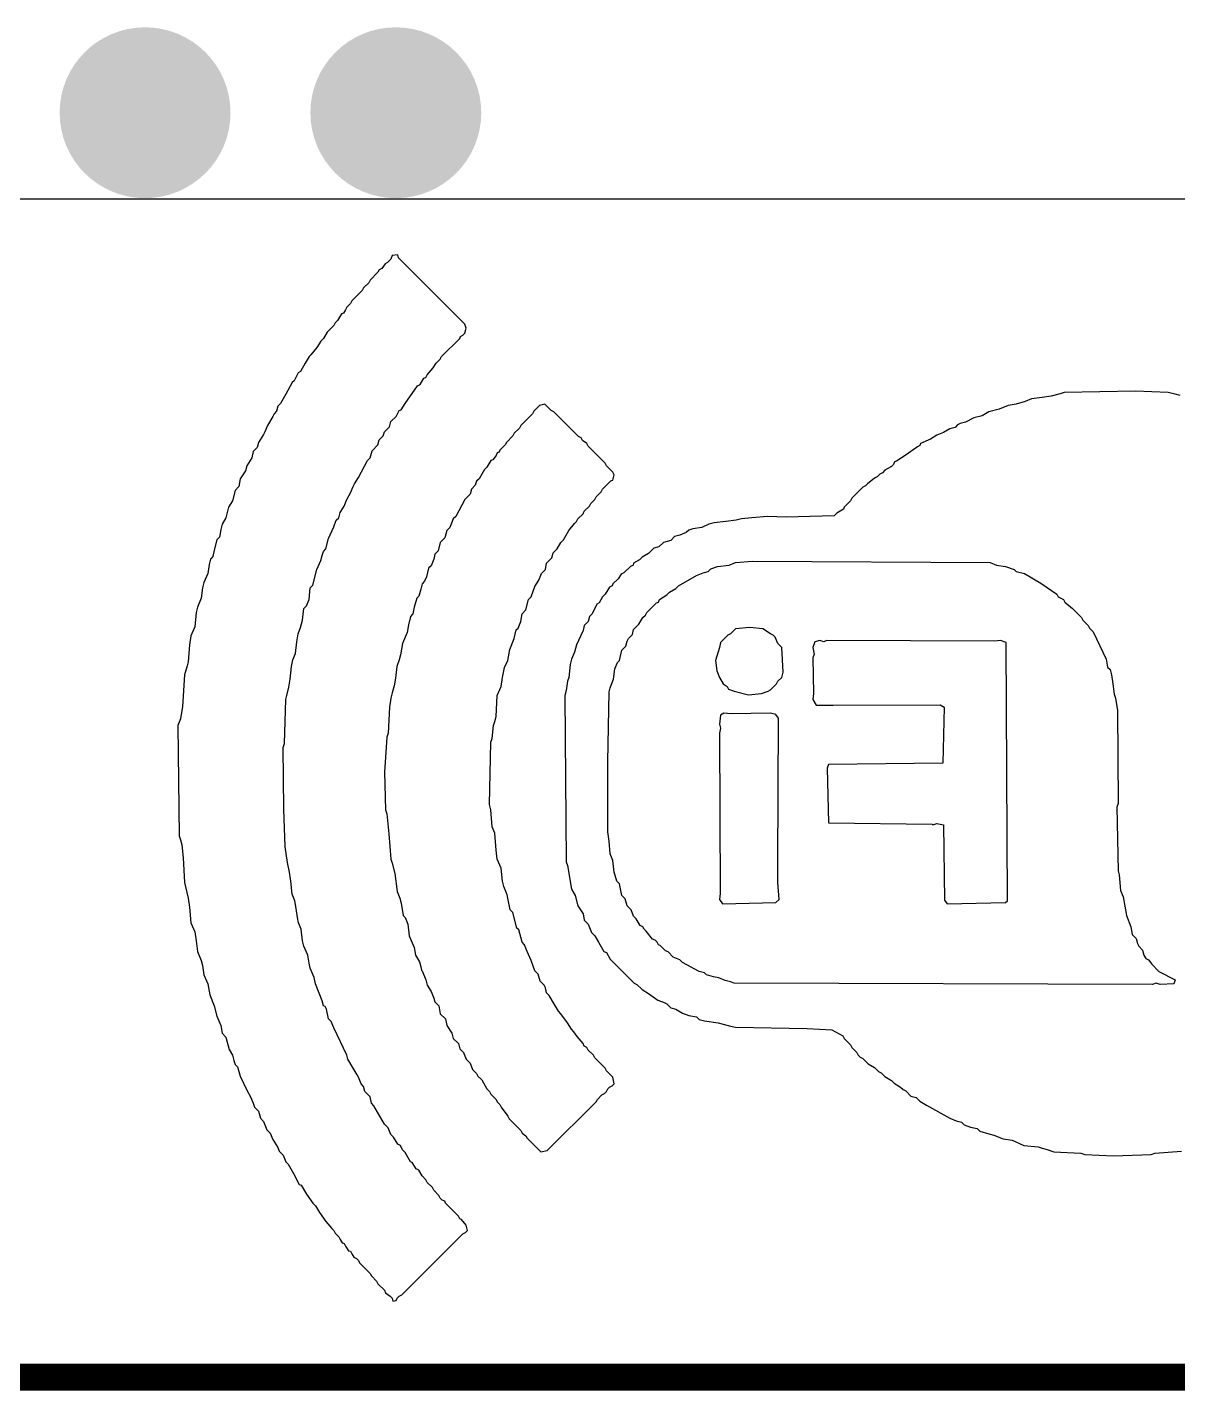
# Model space of a CAD drawing. Header units: millimetres. Extents: x -0.24 to 4.31, y 0 to 2.89.
# Drawn here: x 0.8009 to 1.0138, y -0.0025 to 0.2498 of the extents above; entities that cross this region are included whole.
import ezdxf

# ---------------------------------------------------------------- set-up
doc = ezdxf.new("R2010")
doc.units = ezdxf.units.MM
doc.header["$MEASUREMENT"] = 0
for name, color, linetype in [('BottomLayer', 5, 'Continuous'), ('BottomOverlay', 54, 'Continuous'), ('BottomSolder', 6, 'Continuous'), ('Mechanical2', 216, 'Continuous'), ('TopLayer', 1, 'Continuous'), ('TopSolder', 216, 'Continuous'), ('ViaHoleLayer', 16, 'Continuous')]:
    doc.layers.add(name, color=color, linetype=linetype)

msp = doc.modelspace()

# ---------------------------------------------------------------- hatches: boundary and pattern name
at = {"layer": 'BottomLayer'}
h = msp.add_hatch(color=5, dxfattribs=at)
edge = h.paths.add_edge_path()
edge.add_arc((0.82274, 0.234), 0.01181, 0, 360)
h = msp.add_hatch(color=5, dxfattribs=at)
edge = h.paths.add_edge_path()
edge.add_arc((0.86914, 0.234), 0.01181, 0, 360)
at = {"layer": 'BottomSolder'}
h = msp.add_hatch(color=6, dxfattribs=at)
edge = h.paths.add_edge_path()
edge.add_arc((0.82274, 0.234), 0.01581, 0, 360)
h = msp.add_hatch(color=6, dxfattribs=at)
edge = h.paths.add_edge_path()
edge.add_arc((0.86914, 0.234), 0.01581, 0, 360)
at = {"layer": 'TopLayer'}
h = msp.add_hatch(color=1, dxfattribs=at)
edge = h.paths.add_edge_path()
edge.add_arc((0.82274, 0.234), 0.01181, 0, 360)
h = msp.add_hatch(color=1, dxfattribs=at)
edge = h.paths.add_edge_path()
edge.add_arc((0.86914, 0.234), 0.01181, 0, 360)
at = {"layer": 'TopSolder'}
h = msp.add_hatch(color=216, dxfattribs=at)
edge = h.paths.add_edge_path()
edge.add_arc((0.82274, 0.234), 0.01581, 0, 360)
h = msp.add_hatch(color=216, dxfattribs=at)
edge = h.paths.add_edge_path()
edge.add_arc((0.86914, 0.234), 0.01581, 0, 360)
at = {"layer": 'ViaHoleLayer'}
h = msp.add_hatch(color=16, dxfattribs=at)
edge = h.paths.add_edge_path()
edge.add_arc((0.82274, 0.234), 0.00591, 0, 360)
h = msp.add_hatch(color=16, dxfattribs=at)
edge = h.paths.add_edge_path()
edge.add_arc((0.86914, 0.234), 0.00591, 0, 360)

# ---------------------------------------------------------------- linework, layer by layer
at = {"layer": 'BottomLayer'}
msp.add_line((1.19086, 0.218), (0.32016, 0.218), dxfattribs=at)
at = {"layer": 'BottomOverlay'}
for p, q in [((0.86846, 0.2076), (0.86822, 0.20688)), ((0.86954, 0.20772), (0.86846, 0.2076)), ((0.86966, 0.20712), (0.86954, 0.20772)), ((0.87255, 0.20423), (0.86966, 0.20712)), ((0.86582, 0.20447), (0.86438, 0.20303)), ((0.86606, 0.20495), (0.86582, 0.20447)), ((0.86654, 0.20519), (0.86606, 0.20495)), ((0.86714, 0.20604), (0.86654, 0.20519)), ((0.86762, 0.20628), (0.86714, 0.20604)), ((0.86822, 0.20688), (0.86762, 0.20628)), ((0.86414, 0.20255), (0.86318, 0.20159)), ((0.86438, 0.20303), (0.86414, 0.20255)), ((0.87267, 0.20411), (0.87255, 0.20423)), ((0.88192, 0.19486), (0.87267, 0.20411)), ((0.86294, 0.20111), (0.86101, 0.19919)), ((0.86318, 0.20159), (0.86294, 0.20111)), ((0.85945, 0.1969), (0.85909, 0.19678)), ((0.85981, 0.19751), (0.85945, 0.1969)), ((0.86005, 0.19799), (0.85981, 0.19751)), ((0.86077, 0.19871), (0.86005, 0.19799)), ((0.86101, 0.19919), (0.86077, 0.19871)), ((0.85765, 0.19462), (0.85645, 0.19342)), ((0.85789, 0.1951), (0.85765, 0.19462)), ((0.85837, 0.19558), (0.85789, 0.1951)), ((0.85909, 0.19678), (0.85837, 0.19558)), ((0.88216, 0.19414), (0.88192, 0.19486)), ((0.85573, 0.19222), (0.85525, 0.19174)), ((0.85645, 0.19342), (0.85573, 0.19222)), ((0.87759, 0.18886), (0.88096, 0.19222)), ((0.88096, 0.19222), (0.88108, 0.19258)), ((0.88108, 0.19258), (0.88156, 0.19282)), ((0.88156, 0.19282), (0.88192, 0.19318)), ((0.88192, 0.19318), (0.88216, 0.19414)), ((0.85453, 0.19054), (0.85344, 0.18922)), ((0.85525, 0.19174), (0.85453, 0.19054)), ((0.85236, 0.18765), (0.85152, 0.18609)), ((0.85308, 0.18886), (0.85236, 0.18765)), ((0.85344, 0.18922), (0.85308, 0.18886)), ((0.87495, 0.18549), (0.87603, 0.18681)), ((0.87603, 0.18681), (0.87663, 0.18765)), ((0.87663, 0.18765), (0.87735, 0.18837)), ((0.87735, 0.18837), (0.87759, 0.18886)), ((0.85032, 0.18441), (0.84996, 0.18405)), ((0.85104, 0.18585), (0.85032, 0.18441)), ((0.85152, 0.18609), (0.85104, 0.18585)), ((0.87363, 0.18369), (0.87435, 0.18489)), ((0.87435, 0.18489), (0.87471, 0.18501)), ((0.87471, 0.18501), (0.87495, 0.18549)), ((0.84876, 0.18189), (0.8478, 0.18021)), ((0.84996, 0.18405), (0.84876, 0.18189)), ((0.87086, 0.18021), (0.87315, 0.18345)), ((0.87315, 0.18345), (0.87363, 0.18369)), ((0.99208, 0.18201), (0.9904, 0.18153)), ((0.99281, 0.18225), (0.99208, 0.18201)), ((1.00602, 0.18249), (0.99281, 0.18225)), ((1.01203, 0.18225), (1.00602, 0.18249)), ((1.01335, 0.18189), (1.01203, 0.18225)), ((1.01431, 0.18165), (1.01335, 0.18189)), ((0.84732, 0.17972), (0.84708, 0.17876)), ((0.8478, 0.18021), (0.84732, 0.17972)), ((0.87014, 0.179), (0.87086, 0.18021)), ((0.89573, 0.17985), (0.89465, 0.17876)), ((0.89669, 0.18009), (0.89573, 0.17985)), ((0.8979, 0.17888), (0.89669, 0.18009)), ((0.98247, 0.17985), (0.98079, 0.17912)), ((0.98392, 0.18009), (0.98247, 0.17985)), ((0.9856, 0.18057), (0.98392, 0.18009)), ((0.9868, 0.18105), (0.9856, 0.18057)), ((0.98872, 0.18129), (0.9868, 0.18105)), ((0.9904, 0.18153), (0.98872, 0.18129)), ((0.84636, 0.1778), (0.8454, 0.17612)), ((0.8466, 0.17828), (0.84636, 0.1778)), ((0.84708, 0.17876), (0.8466, 0.17828)), ((0.86798, 0.17588), (0.86822, 0.17684)), ((0.86822, 0.17684), (0.86918, 0.1778)), ((0.86918, 0.1778), (0.86978, 0.17888)), ((0.86978, 0.17888), (0.87014, 0.179)), ((0.89441, 0.17828), (0.89225, 0.17612)), ((0.89465, 0.17876), (0.89441, 0.17828)), ((0.89838, 0.17864), (0.8979, 0.17888)), ((0.90294, 0.17408), (0.89838, 0.17864)), ((0.97454, 0.17672), (0.97358, 0.17648)), ((0.97611, 0.17756), (0.97454, 0.17672)), ((0.97767, 0.17792), (0.97611, 0.17756)), ((0.97887, 0.17864), (0.97767, 0.17792)), ((0.98079, 0.17912), (0.97887, 0.17864)), ((0.84467, 0.17444), (0.84371, 0.173)), ((0.84491, 0.17492), (0.84467, 0.17444)), ((0.8454, 0.17612), (0.84491, 0.17492)), ((0.86606, 0.17348), (0.86678, 0.1742)), ((0.86678, 0.1742), (0.86702, 0.17492)), ((0.86702, 0.17492), (0.86798, 0.17588)), ((0.89081, 0.1742), (0.88961, 0.173)), ((0.89105, 0.17468), (0.89081, 0.1742)), ((0.89201, 0.17564), (0.89105, 0.17468)), ((0.89225, 0.17612), (0.89201, 0.17564)), ((0.96926, 0.17432), (0.96806, 0.1736)), ((0.97046, 0.1748), (0.96926, 0.17432)), ((0.97166, 0.17552), (0.97046, 0.1748)), ((0.97262, 0.17576), (0.97166, 0.17552)), ((0.9731, 0.17624), (0.97262, 0.17576)), ((0.97358, 0.17648), (0.9731, 0.17624)), ((0.84347, 0.17204), (0.84275, 0.17132)), ((0.84371, 0.173), (0.84347, 0.17204)), ((0.86474, 0.17144), (0.86582, 0.17252)), ((0.86582, 0.17252), (0.86606, 0.17348)), ((0.88937, 0.17252), (0.8884, 0.17156)), ((0.88961, 0.173), (0.88937, 0.17252)), ((0.90342, 0.17384), (0.90294, 0.17408)), ((0.90366, 0.17336), (0.90342, 0.17384)), ((0.9045, 0.17276), (0.90366, 0.17336)), ((0.90474, 0.17228), (0.9045, 0.17276)), ((0.90787, 0.16915), (0.90474, 0.17228)), ((0.96565, 0.17216), (0.96337, 0.17059)), ((0.96613, 0.1724), (0.96565, 0.17216)), ((0.96625, 0.17276), (0.96613, 0.1724)), ((0.96806, 0.1736), (0.96625, 0.17276)), ((0.84251, 0.17011), (0.84155, 0.16867)), ((0.84275, 0.17132), (0.84251, 0.17011)), ((0.86221, 0.16651), (0.8639, 0.16963)), ((0.8639, 0.16963), (0.86438, 0.17011)), ((0.86438, 0.17011), (0.86474, 0.17144)), ((0.88672, 0.16963), (0.886, 0.16843)), ((0.88708, 0.16975), (0.88672, 0.16963)), ((0.88768, 0.17059), (0.88708, 0.16975)), ((0.88792, 0.17107), (0.88768, 0.17059)), ((0.88828, 0.1712), (0.88792, 0.17107)), ((0.8884, 0.17156), (0.88828, 0.1712)), ((0.90811, 0.16867), (0.90787, 0.16915)), ((0.96145, 0.16939), (0.96121, 0.16891)), ((0.96181, 0.16951), (0.96145, 0.16939)), ((0.96337, 0.17059), (0.96181, 0.16951)), ((0.84131, 0.16771), (0.84035, 0.16627)), ((0.84155, 0.16867), (0.84131, 0.16771)), ((0.88552, 0.16795), (0.88456, 0.16627)), ((0.886, 0.16843), (0.88552, 0.16795)), ((0.90931, 0.16747), (0.90811, 0.16867)), ((0.90955, 0.16699), (0.90931, 0.16747)), ((0.90931, 0.16603), (0.90955, 0.16699)), ((0.95821, 0.16663), (0.95773, 0.16639)), ((0.95869, 0.16711), (0.95821, 0.16663)), ((0.95917, 0.16735), (0.95869, 0.16711)), ((0.95965, 0.16783), (0.95917, 0.16735)), ((0.96085, 0.16855), (0.95965, 0.16783)), ((0.96121, 0.16891), (0.96085, 0.16855)), ((0.83939, 0.16411), (0.83891, 0.16218)), ((0.84011, 0.16483), (0.83939, 0.16411)), ((0.84035, 0.16627), (0.84011, 0.16483)), ((0.86077, 0.16363), (0.86125, 0.16483)), ((0.86125, 0.16483), (0.86149, 0.16531)), ((0.86149, 0.16531), (0.86221, 0.16651)), ((0.88312, 0.16435), (0.88288, 0.16339)), ((0.88384, 0.16507), (0.88312, 0.16435)), ((0.88408, 0.16579), (0.88384, 0.16507)), ((0.88456, 0.16627), (0.88408, 0.16579)), ((0.90715, 0.16387), (0.90739, 0.16435)), ((0.90739, 0.16435), (0.90895, 0.16591)), ((0.90895, 0.16591), (0.90931, 0.16603)), ((0.95556, 0.16471), (0.95352, 0.16267)), ((0.95604, 0.16495), (0.95556, 0.16471)), ((0.9564, 0.16531), (0.95604, 0.16495)), ((0.95773, 0.16639), (0.9564, 0.16531)), ((0.83891, 0.16218), (0.83819, 0.16098)), ((0.85957, 0.16122), (0.86005, 0.16242)), ((0.86005, 0.16242), (0.86077, 0.16363)), ((0.88192, 0.16242), (0.88024, 0.1593)), ((0.88288, 0.16339), (0.88192, 0.16242)), ((0.90498, 0.16122), (0.90522, 0.1617)), ((0.90522, 0.1617), (0.90595, 0.16242)), ((0.90595, 0.16242), (0.90619, 0.16291)), ((0.90619, 0.16291), (0.90715, 0.16387)), ((0.95328, 0.16218), (0.95208, 0.16098)), ((0.95352, 0.16267), (0.95328, 0.16218)), ((0.83771, 0.15906), (0.83699, 0.15786)), ((0.83819, 0.16098), (0.83771, 0.15906)), ((0.85813, 0.15858), (0.85861, 0.15906)), ((0.85861, 0.15906), (0.85885, 0.16002)), ((0.85885, 0.16002), (0.85957, 0.16122)), ((0.88024, 0.1593), (0.87975, 0.15882)), ((0.90282, 0.15882), (0.90378, 0.15978)), ((0.90378, 0.15978), (0.90402, 0.16026)), ((0.90402, 0.16026), (0.90498, 0.16122)), ((0.93502, 0.15906), (0.9331, 0.15882)), ((0.9379, 0.1593), (0.93502, 0.15906)), ((0.94139, 0.15918), (0.9379, 0.1593)), ((0.95028, 0.15942), (0.94139, 0.15918)), ((0.95076, 0.1599), (0.95028, 0.15942)), ((0.95196, 0.16062), (0.95076, 0.1599)), ((0.95208, 0.16098), (0.95196, 0.16062)), ((0.83675, 0.1569), (0.8365, 0.15546)), ((0.83699, 0.15786), (0.83675, 0.1569)), ((0.85669, 0.15522), (0.85765, 0.15738)), ((0.85765, 0.15738), (0.85813, 0.15858)), ((0.87855, 0.15666), (0.87819, 0.15534)), ((0.87915, 0.15726), (0.87855, 0.15666)), ((0.87975, 0.15882), (0.87915, 0.15726)), ((0.90018, 0.15498), (0.90114, 0.15666)), ((0.90114, 0.15666), (0.90222, 0.15798)), ((0.90222, 0.15798), (0.90258, 0.15834)), ((0.90258, 0.15834), (0.90282, 0.15882)), ((0.92337, 0.15678), (0.92288, 0.1563)), ((0.92409, 0.15702), (0.92337, 0.15678)), ((0.92577, 0.15726), (0.92409, 0.15702)), ((0.92709, 0.15786), (0.92577, 0.15726)), ((0.92805, 0.1581), (0.92709, 0.15786)), ((0.93021, 0.15834), (0.92805, 0.1581)), ((0.93214, 0.15858), (0.93021, 0.15834)), ((0.9331, 0.15882), (0.93214, 0.15858)), ((0.83602, 0.15498), (0.83554, 0.15305)), ((0.8365, 0.15546), (0.83602, 0.15498)), ((0.85621, 0.15329), (0.85669, 0.15522)), ((0.87735, 0.1545), (0.87699, 0.15293)), ((0.87819, 0.15534), (0.87735, 0.1545)), ((0.89898, 0.15329), (0.8997, 0.1545)), ((0.8997, 0.1545), (0.90018, 0.15498)), ((0.91868, 0.1545), (0.91784, 0.15365)), ((0.92, 0.15486), (0.91868, 0.1545)), ((0.92072, 0.15558), (0.92, 0.15486)), ((0.92168, 0.15582), (0.92072, 0.15558)), ((0.92288, 0.1563), (0.92168, 0.15582)), ((0.8353, 0.15185), (0.83482, 0.15137)), ((0.83554, 0.15305), (0.8353, 0.15185)), ((0.85525, 0.15113), (0.85549, 0.15209)), ((0.85549, 0.15209), (0.85573, 0.15281)), ((0.85573, 0.15281), (0.85621, 0.15329)), ((0.87639, 0.15233), (0.87615, 0.15137)), ((0.87699, 0.15293), (0.87639, 0.15233)), ((0.89705, 0.15065), (0.89802, 0.15161)), ((0.89802, 0.15161), (0.89826, 0.15257)), ((0.89826, 0.15257), (0.89898, 0.15329)), ((0.91472, 0.15173), (0.91423, 0.15125)), ((0.91592, 0.15245), (0.91472, 0.15173)), ((0.91688, 0.15341), (0.91592, 0.15245)), ((0.91784, 0.15365), (0.91688, 0.15341)), ((0.83458, 0.15041), (0.83434, 0.14873)), ((0.83482, 0.15137), (0.83458, 0.15041)), ((0.8538, 0.14657), (0.85453, 0.14945)), ((0.85453, 0.14945), (0.85525, 0.15113)), ((0.87519, 0.14969), (0.87483, 0.14813)), ((0.87567, 0.15017), (0.87519, 0.14969)), ((0.87615, 0.15137), (0.87567, 0.15017)), ((0.89609, 0.14873), (0.89681, 0.14945)), ((0.89681, 0.14945), (0.89705, 0.15065)), ((0.91255, 0.15005), (0.91135, 0.14885)), ((0.91303, 0.15029), (0.91255, 0.15005)), ((0.91315, 0.15065), (0.91303, 0.15029)), ((0.91423, 0.15125), (0.91315, 0.15065)), ((0.92601, 0.14885), (0.92697, 0.14909)), ((0.92697, 0.14909), (0.92745, 0.14957)), ((0.92745, 0.14957), (0.92865, 0.15005)), ((0.92865, 0.15005), (0.93081, 0.15029)), ((0.93081, 0.15029), (0.93202, 0.15077)), ((0.93202, 0.15077), (0.93514, 0.15101)), ((0.93514, 0.15101), (0.97911, 0.15077)), ((0.97911, 0.15077), (0.98031, 0.15029)), ((0.98031, 0.15029), (0.98199, 0.15005)), ((0.98199, 0.15005), (0.98355, 0.14945)), ((0.98355, 0.14945), (0.98392, 0.14909)), ((0.98392, 0.14909), (0.98548, 0.14873)), ((0.83362, 0.14705), (0.83338, 0.14609)), ((0.83434, 0.14873), (0.83362, 0.14705)), ((0.85332, 0.14609), (0.8538, 0.14657)), ((0.87399, 0.14681), (0.87375, 0.14585)), ((0.87447, 0.14729), (0.87399, 0.14681)), ((0.87483, 0.14813), (0.87447, 0.14729)), ((0.89489, 0.14633), (0.89561, 0.14753)), ((0.89561, 0.14753), (0.89609, 0.14873)), ((0.90919, 0.14645), (0.90871, 0.14621)), ((0.90931, 0.14681), (0.90919, 0.14645)), ((0.91027, 0.14777), (0.90931, 0.14681)), ((0.91087, 0.14861), (0.91027, 0.14777)), ((0.91135, 0.14885), (0.91087, 0.14861)), ((0.92096, 0.14597), (0.92144, 0.14645)), ((0.92144, 0.14645), (0.92481, 0.14837)), ((0.92481, 0.14837), (0.92601, 0.14885)), ((0.98548, 0.14873), (0.98848, 0.14693)), ((0.98848, 0.14693), (0.99148, 0.14488)), ((0.83314, 0.14416), (0.83242, 0.14248)), ((0.83338, 0.14609), (0.83314, 0.14416)), ((0.8526, 0.14272), (0.85308, 0.14392)), ((0.85308, 0.14392), (0.85332, 0.14609)), ((0.87303, 0.14416), (0.87255, 0.14248)), ((0.87339, 0.14452), (0.87303, 0.14416)), ((0.87375, 0.14585), (0.87339, 0.14452)), ((0.89321, 0.142), (0.89369, 0.14392)), ((0.89369, 0.14392), (0.89417, 0.1444)), ((0.89417, 0.1444), (0.89489, 0.14633)), ((0.90739, 0.1444), (0.90679, 0.14332)), ((0.90787, 0.14488), (0.90739, 0.1444)), ((0.90871, 0.14621), (0.90787, 0.14488)), ((0.91772, 0.14344), (0.91796, 0.14392)), ((0.91796, 0.14392), (0.91928, 0.14476)), ((0.91928, 0.14476), (0.91976, 0.14525)), ((0.91976, 0.14525), (0.92096, 0.14597)), ((0.99148, 0.14488), (0.99172, 0.1444)), ((0.99172, 0.1444), (0.99269, 0.14392)), ((0.99269, 0.14392), (0.99293, 0.14344)), ((0.83218, 0.14152), (0.83194, 0.13888)), ((0.83242, 0.14248), (0.83218, 0.14152)), ((0.85188, 0.14008), (0.85212, 0.14224)), ((0.85212, 0.14224), (0.8526, 0.14272)), ((0.87255, 0.14248), (0.87231, 0.14128)), ((0.89249, 0.14128), (0.89321, 0.142)), ((0.90631, 0.14308), (0.90546, 0.14128)), ((0.90679, 0.14332), (0.90631, 0.14308)), ((0.91532, 0.14104), (0.91556, 0.14152)), ((0.91556, 0.14152), (0.91736, 0.14332)), ((0.91736, 0.14332), (0.91772, 0.14344)), ((0.99293, 0.14344), (0.99437, 0.14224)), ((0.99437, 0.14224), (0.99605, 0.14056)), ((0.83194, 0.13888), (0.83122, 0.1372)), ((0.85152, 0.13876), (0.85188, 0.14008)), ((0.87147, 0.13924), (0.87123, 0.1378)), ((0.87183, 0.1408), (0.87147, 0.13924)), ((0.87231, 0.14128), (0.87183, 0.1408)), ((0.89177, 0.13864), (0.89225, 0.13984)), ((0.89225, 0.13984), (0.89249, 0.14128)), ((0.90402, 0.13912), (0.90378, 0.13816)), ((0.90474, 0.13984), (0.90402, 0.13912)), ((0.90498, 0.1408), (0.90474, 0.13984)), ((0.90546, 0.14128), (0.90498, 0.1408)), ((0.91315, 0.1384), (0.91411, 0.13936)), ((0.91411, 0.13936), (0.91484, 0.14056)), ((0.91484, 0.14056), (0.91532, 0.14104)), ((0.99605, 0.14056), (0.99629, 0.14008)), ((0.99629, 0.14008), (0.99725, 0.13912)), ((0.99725, 0.13912), (0.99749, 0.13864)), ((0.83122, 0.1372), (0.83098, 0.13551)), ((0.8508, 0.13611), (0.85104, 0.13756)), ((0.85104, 0.13756), (0.85152, 0.13876)), ((0.87123, 0.1378), (0.87038, 0.13575)), ((0.89021, 0.13467), (0.89105, 0.13672)), ((0.89105, 0.13672), (0.89141, 0.13828)), ((0.89141, 0.13828), (0.89177, 0.13864)), ((0.90378, 0.13816), (0.90258, 0.13551)), ((0.91195, 0.13623), (0.91219, 0.13672)), ((0.91219, 0.13672), (0.91291, 0.13744)), ((0.91291, 0.13744), (0.91315, 0.1384)), ((0.93009, 0.13684), (0.92925, 0.13599)), ((0.93021, 0.13696), (0.93009, 0.13684)), ((0.93057, 0.13732), (0.93021, 0.13696)), ((0.93105, 0.13756), (0.93057, 0.13732)), ((0.93202, 0.13852), (0.93105, 0.13756)), ((0.93466, 0.13876), (0.93202, 0.13852)), ((0.93706, 0.13852), (0.93466, 0.13876)), ((0.9385, 0.13756), (0.93706, 0.13852)), ((0.93898, 0.13732), (0.9385, 0.13756)), ((0.93934, 0.13696), (0.93898, 0.13732)), ((0.93982, 0.13575), (0.93934, 0.13696)), ((0.94763, 0.13635), (0.94667, 0.13611)), ((0.94835, 0.13611), (0.94763, 0.13635)), ((0.94883, 0.13635), (0.94835, 0.13611)), ((0.97995, 0.13623), (0.94883, 0.13635)), ((0.98103, 0.13635), (0.97995, 0.13623)), ((0.98211, 0.13599), (0.98103, 0.13635)), ((0.99749, 0.13864), (0.99821, 0.13792)), ((0.99821, 0.13792), (1.00061, 0.13287)), ((0.83098, 0.13551), (0.83074, 0.13239)), ((0.85008, 0.13275), (0.85056, 0.13395)), ((0.85056, 0.13395), (0.8508, 0.13611)), ((0.87038, 0.13575), (0.87002, 0.13371)), ((0.88985, 0.13263), (0.89021, 0.13467)), ((0.90222, 0.13419), (0.90162, 0.13287)), ((0.90258, 0.13551), (0.90222, 0.13419)), ((0.91051, 0.13263), (0.91099, 0.13455)), ((0.91099, 0.13455), (0.91171, 0.13527)), ((0.91171, 0.13527), (0.91195, 0.13623)), ((0.92901, 0.13503), (0.92829, 0.13263)), ((0.92925, 0.13599), (0.92901, 0.13503)), ((0.94055, 0.13503), (0.93982, 0.13575)), ((0.94079, 0.13047), (0.94055, 0.13503)), ((0.94667, 0.13611), (0.94631, 0.13503)), ((0.94631, 0.13503), (0.94655, 0.13383)), ((0.94655, 0.13383), (0.94631, 0.13311)), ((0.98235, 0.08818), (0.98211, 0.13599)), ((0.8305, 0.13167), (0.83002, 0.12999)), ((0.83074, 0.13239), (0.8305, 0.13167)), ((0.8496, 0.12915), (0.84984, 0.13155)), ((0.84984, 0.13155), (0.85008, 0.13275)), ((0.8693, 0.13155), (0.86906, 0.12939)), ((0.86978, 0.13275), (0.8693, 0.13155)), ((0.87002, 0.13371), (0.86978, 0.13275)), ((0.88889, 0.12951), (0.88925, 0.13131)), ((0.88925, 0.13131), (0.88985, 0.13263)), ((0.90138, 0.13191), (0.90114, 0.12951)), ((0.90162, 0.13287), (0.90138, 0.13191)), ((0.90967, 0.13107), (0.91015, 0.13227)), ((0.91015, 0.13227), (0.91051, 0.13263)), ((0.92829, 0.13263), (0.92853, 0.13071)), ((0.94631, 0.13311), (0.94643, 0.1265)), ((1.00061, 0.13287), (1.00085, 0.13143)), ((1.00085, 0.13143), (1.00134, 0.13095)), ((0.83002, 0.12999), (0.82966, 0.1241)), ((0.84936, 0.1277), (0.8496, 0.12915)), ((0.86906, 0.12939), (0.86882, 0.12795)), ((0.88865, 0.12782), (0.88889, 0.12951)), ((0.9009, 0.12879), (0.90066, 0.1271)), ((0.90114, 0.12951), (0.9009, 0.12879)), ((0.90883, 0.12758), (0.90943, 0.12915)), ((0.90943, 0.12915), (0.90967, 0.13107)), ((0.92853, 0.13071), (0.92901, 0.12951)), ((0.92901, 0.12951), (0.92973, 0.12831)), ((0.93958, 0.12831), (0.93982, 0.12879)), ((0.93982, 0.12879), (0.94055, 0.12951)), ((0.94055, 0.12951), (0.94079, 0.13047)), ((1.00134, 0.13095), (1.00158, 0.12999)), ((1.00158, 0.12999), (1.00182, 0.12831)), ((0.849, 0.12614), (0.84936, 0.1277)), ((0.86846, 0.12662), (0.86822, 0.12566)), ((0.86882, 0.12795), (0.86846, 0.12662)), ((0.88792, 0.12614), (0.88865, 0.12782)), ((0.90066, 0.1271), (0.90042, 0.12614)), ((0.90835, 0.11389), (0.90859, 0.12686)), ((0.90859, 0.12686), (0.90883, 0.12758)), ((0.92973, 0.12831), (0.93045, 0.12782)), ((0.93045, 0.12782), (0.93069, 0.12734)), ((0.93069, 0.12734), (0.93178, 0.12698)), ((0.93178, 0.12698), (0.93442, 0.12626)), ((0.93442, 0.12626), (0.93682, 0.1265)), ((0.93682, 0.1265), (0.93802, 0.12698)), ((0.93802, 0.12698), (0.9385, 0.12722)), ((0.9385, 0.12722), (0.93958, 0.12831)), ((0.94643, 0.1265), (0.94631, 0.12542)), ((1.00182, 0.12831), (1.00206, 0.12638)), ((1.00206, 0.12638), (1.0023, 0.12566)), ((0.82966, 0.1241), (0.8293, 0.12182)), ((0.84852, 0.11725), (0.84876, 0.12542)), ((0.84876, 0.12542), (0.849, 0.12614)), ((0.86798, 0.12398), (0.86774, 0.11917)), ((0.86822, 0.12566), (0.86798, 0.12398)), ((0.88768, 0.1223), (0.88792, 0.12614)), ((0.90042, 0.12614), (0.90066, 0.09539)), ((0.94631, 0.12542), (0.94691, 0.12434)), ((0.94691, 0.12434), (0.9498, 0.12434)), ((0.9498, 0.12434), (0.95004, 0.12434)), ((0.95004, 0.12434), (0.96986, 0.12446)), ((0.96986, 0.12446), (0.97058, 0.12398)), ((0.97058, 0.12398), (0.97034, 0.11365)), ((1.0023, 0.12566), (1.00266, 0.12338)), ((0.8293, 0.12182), (0.82882, 0.12062)), ((0.8872, 0.12062), (0.88744, 0.12134)), ((0.88744, 0.12134), (0.88768, 0.1223)), ((0.92925, 0.12254), (0.92901, 0.12086)), ((0.92985, 0.1229), (0.92925, 0.12254)), ((0.93117, 0.12278), (0.92985, 0.1229)), ((0.9385, 0.1229), (0.93117, 0.12278)), ((0.93946, 0.12266), (0.9385, 0.1229)), ((0.93994, 0.12194), (0.93946, 0.12266)), ((0.93982, 0.09491), (0.93994, 0.12194)), ((1.00266, 0.12338), (1.00278, 0.1062)), ((0.82882, 0.12062), (0.82906, 0.10019)), ((0.86774, 0.11917), (0.8675, 0.11845)), ((0.88696, 0.11821), (0.8872, 0.12062)), ((0.92901, 0.12086), (0.92925, 0.12014)), ((0.92925, 0.12014), (0.92901, 0.11917)), ((0.92901, 0.11917), (0.92913, 0.0895)), ((0.84828, 0.11653), (0.84852, 0.11725)), ((0.8484, 0.10512), (0.84828, 0.11653)), ((0.8675, 0.11845), (0.86702, 0.11197)), ((0.88648, 0.10596), (0.88672, 0.11749)), ((0.88672, 0.11749), (0.88696, 0.11821)), ((0.90835, 0.11365), (0.90835, 0.11389)), ((0.90835, 0.10091), (0.90835, 0.11365)), ((0.97034, 0.11365), (0.9492, 0.11341)), ((0.86702, 0.11197), (0.86726, 0.105)), ((0.9492, 0.11341), (0.94895, 0.11269)), ((0.94895, 0.11269), (0.9492, 0.1026)), ((1.00278, 0.1062), (1.00254, 0.10548)), ((0.84864, 0.09815), (0.8484, 0.10512)), ((0.86726, 0.105), (0.8675, 0.10428)), ((0.8675, 0.10428), (0.86786, 0.10055)), ((0.88672, 0.105), (0.88648, 0.10596)), ((0.88696, 0.10187), (0.88672, 0.105)), ((1.00254, 0.10548), (1.00278, 0.09371)), ((0.88744, 0.10067), (0.88696, 0.10187)), ((0.9492, 0.1026), (0.96842, 0.10236)), ((0.96842, 0.10236), (0.96854, 0.10224)), ((0.96854, 0.10224), (0.96926, 0.10248)), ((0.96926, 0.10248), (0.97046, 0.10224)), ((0.97046, 0.10224), (0.9707, 0.0883)), ((0.82906, 0.10019), (0.8293, 0.09947)), ((0.8293, 0.09947), (0.82954, 0.09851)), ((0.82954, 0.09851), (0.82978, 0.09611)), ((0.86786, 0.10055), (0.86822, 0.09587)), ((0.88768, 0.09755), (0.88744, 0.10067)), ((0.90859, 0.09923), (0.90835, 0.10091)), ((0.90883, 0.09683), (0.90859, 0.09923)), ((0.82978, 0.09611), (0.83002, 0.09154)), ((0.84912, 0.09527), (0.84864, 0.09815)), ((0.88792, 0.09587), (0.88768, 0.09755)), ((0.90931, 0.09563), (0.90883, 0.09683)), ((0.84948, 0.09347), (0.84912, 0.09527)), ((0.84972, 0.09178), (0.84948, 0.09347)), ((0.86822, 0.09587), (0.86846, 0.09515)), ((0.86846, 0.09515), (0.86894, 0.09322)), ((0.88865, 0.09419), (0.88792, 0.09587)), ((0.88889, 0.09178), (0.88865, 0.09419)), ((0.90066, 0.09539), (0.9009, 0.09467)), ((0.9009, 0.09467), (0.90162, 0.09034)), ((0.90955, 0.09347), (0.90931, 0.09563)), ((0.91003, 0.09178), (0.90955, 0.09347)), ((0.93982, 0.09467), (0.93982, 0.09491)), ((0.93982, 0.09154), (0.93982, 0.09467)), ((1.00278, 0.09371), (1.00302, 0.09298)), ((0.83002, 0.09154), (0.83074, 0.08866)), ((0.84996, 0.08938), (0.84972, 0.09178)), ((0.86894, 0.09322), (0.86942, 0.08986)), ((0.88913, 0.09082), (0.88889, 0.09178)), ((0.91051, 0.0913), (0.91003, 0.09178)), ((0.91075, 0.0901), (0.91051, 0.0913)), ((0.94006, 0.08842), (0.93982, 0.09154)), ((1.00302, 0.09298), (1.00326, 0.0901)), ((0.83074, 0.08866), (0.83098, 0.08698)), ((0.85044, 0.08818), (0.84996, 0.08938)), ((0.86942, 0.08986), (0.8699, 0.08866)), ((0.8699, 0.08866), (0.87014, 0.0877)), ((0.88973, 0.08926), (0.88913, 0.09082)), ((0.89033, 0.0865), (0.88973, 0.08926)), ((0.90162, 0.09034), (0.90234, 0.08914)), ((0.90234, 0.08914), (0.90282, 0.08722)), ((0.91099, 0.08914), (0.91075, 0.0901)), ((0.91159, 0.08854), (0.91099, 0.08914)), ((0.91195, 0.08722), (0.91159, 0.08854)), ((0.92913, 0.0895), (0.92901, 0.08842)), ((0.92901, 0.08842), (0.92961, 0.08758)), ((0.93946, 0.08782), (0.94006, 0.08842)), ((1.00326, 0.0901), (1.00374, 0.0889)), ((1.00374, 0.0889), (1.00434, 0.08542)), ((0.83098, 0.08698), (0.83122, 0.08409)), ((0.85068, 0.08674), (0.85044, 0.08818)), ((0.85092, 0.08506), (0.85068, 0.08674)), ((0.87014, 0.0877), (0.8705, 0.08542)), ((0.89081, 0.08602), (0.89033, 0.0865)), ((0.89153, 0.08313), (0.89081, 0.08602)), ((0.90282, 0.08722), (0.90378, 0.08578)), ((0.91267, 0.0865), (0.91195, 0.08722)), ((0.91315, 0.0853), (0.91267, 0.0865)), ((0.92961, 0.08758), (0.93946, 0.08782)), ((0.9707, 0.0883), (0.97118, 0.08758)), ((0.97118, 0.08758), (0.98199, 0.08782)), ((0.98199, 0.08782), (0.98235, 0.08818)), ((0.83122, 0.08409), (0.83194, 0.08241)), ((0.85116, 0.08409), (0.85092, 0.08506)), ((0.85164, 0.08289), (0.85116, 0.08409)), ((0.8705, 0.08542), (0.87086, 0.08506)), ((0.87086, 0.08506), (0.87135, 0.08385)), ((0.87135, 0.08385), (0.87159, 0.08169)), ((0.90378, 0.08578), (0.90402, 0.08457)), ((0.90402, 0.08457), (0.90474, 0.08385)), ((0.90474, 0.08385), (0.90534, 0.08229)), ((0.91363, 0.08482), (0.91315, 0.0853)), ((0.91435, 0.08361), (0.91363, 0.08482)), ((0.91484, 0.08337), (0.91435, 0.08361)), ((0.91508, 0.08289), (0.91484, 0.08337)), ((1.00434, 0.08542), (1.00518, 0.08337)), ((1.00518, 0.08337), (1.00542, 0.08193)), ((0.83194, 0.08241), (0.83218, 0.08073)), ((0.85188, 0.08073), (0.85164, 0.08289)), ((0.87159, 0.08169), (0.87255, 0.07953)), ((0.89189, 0.08277), (0.89153, 0.08313)), ((0.89225, 0.08145), (0.89189, 0.08277)), ((0.89249, 0.08049), (0.89225, 0.08145)), ((0.90534, 0.08229), (0.90595, 0.08169)), ((0.90595, 0.08169), (0.90667, 0.08049)), ((0.91544, 0.08253), (0.91508, 0.08289)), ((0.91664, 0.08109), (0.91544, 0.08253)), ((0.91712, 0.08085), (0.91664, 0.08109)), ((0.91748, 0.08049), (0.91712, 0.08085)), ((1.00542, 0.08193), (1.00614, 0.08121)), ((1.00614, 0.08121), (1.00638, 0.08025)), ((0.83218, 0.08073), (0.83242, 0.07881)), ((0.83242, 0.07881), (0.83314, 0.07713)), ((0.85212, 0.07977), (0.85188, 0.08073)), ((0.85284, 0.07809), (0.85212, 0.07977)), ((0.87255, 0.07953), (0.87279, 0.07809)), ((0.89297, 0.08001), (0.89249, 0.08049)), ((0.89345, 0.07881), (0.89297, 0.08001)), ((0.89417, 0.07713), (0.89345, 0.07881)), ((0.90667, 0.08049), (0.90763, 0.07881)), ((0.90763, 0.07881), (0.90811, 0.07857)), ((0.90811, 0.07857), (0.90883, 0.07737)), ((0.91772, 0.08001), (0.91748, 0.08049)), ((0.91808, 0.07989), (0.91772, 0.08001)), ((0.91904, 0.07893), (0.91808, 0.07989)), ((0.91952, 0.07869), (0.91904, 0.07893)), ((0.92048, 0.07773), (0.91952, 0.07869)), ((1.00638, 0.08025), (1.00662, 0.07977)), ((1.00662, 0.07977), (1.00734, 0.07905)), ((1.00734, 0.07905), (1.00758, 0.07809)), ((0.83314, 0.07713), (0.83338, 0.07617)), ((0.83338, 0.07617), (0.83362, 0.07448)), ((0.85308, 0.07665), (0.85284, 0.07809)), ((0.85332, 0.07568), (0.85308, 0.07665)), ((0.87279, 0.07809), (0.87351, 0.07689)), ((0.87351, 0.07689), (0.87375, 0.07592)), ((0.87375, 0.07592), (0.87387, 0.07532)), ((0.89489, 0.0752), (0.89417, 0.07713)), ((0.90883, 0.07737), (0.91327, 0.07292)), ((0.92168, 0.07725), (0.92048, 0.07773)), ((0.92216, 0.07677), (0.92168, 0.07725)), ((0.92529, 0.07508), (0.92216, 0.07677)), ((1.00758, 0.07809), (1.00794, 0.07749)), ((1.00794, 0.07749), (1.00842, 0.07725)), ((1.00842, 0.07725), (1.00902, 0.07641)), ((1.00902, 0.07641), (1.01035, 0.07508)), ((0.83362, 0.07448), (0.83434, 0.0728)), ((0.85405, 0.074), (0.85332, 0.07568)), ((0.85429, 0.0728), (0.85405, 0.074)), ((0.87387, 0.07532), (0.87399, 0.0752)), ((0.87399, 0.0752), (0.87471, 0.07352)), ((0.87471, 0.07352), (0.87495, 0.07256)), ((0.89549, 0.0746), (0.89489, 0.0752)), ((0.89585, 0.07328), (0.89549, 0.0746)), ((0.89657, 0.07256), (0.89585, 0.07328)), ((0.92625, 0.07484), (0.92529, 0.07508)), ((0.92661, 0.07448), (0.92625, 0.07484)), ((0.92793, 0.07412), (0.92661, 0.07448)), ((0.92889, 0.07388), (0.92793, 0.07412)), ((0.93009, 0.0734), (0.92889, 0.07388)), ((0.93105, 0.07316), (0.93009, 0.0734)), ((1.01035, 0.07508), (1.01335, 0.07352)), ((1.01335, 0.07352), (1.01311, 0.0728)), ((0.83434, 0.0728), (0.8347, 0.07076)), ((0.8347, 0.07076), (0.83554, 0.06872)), ((0.85549, 0.06968), (0.85429, 0.0728)), ((0.87495, 0.07256), (0.87567, 0.07136)), ((0.87567, 0.07136), (0.87615, 0.07016)), ((0.89681, 0.07208), (0.89657, 0.07256)), ((0.89705, 0.07112), (0.89681, 0.07208)), ((0.89754, 0.07064), (0.89705, 0.07112)), ((0.91327, 0.07292), (0.91375, 0.07268)), ((0.91375, 0.07268), (0.91472, 0.07172)), ((0.91472, 0.07172), (0.91592, 0.071)), ((0.91592, 0.071), (0.9176, 0.0698)), ((0.93178, 0.07292), (0.93105, 0.07316)), ((1.00914, 0.07268), (0.93178, 0.07292)), ((1.00987, 0.07292), (1.00914, 0.07268)), ((1.01059, 0.07268), (1.00987, 0.07292)), ((1.01311, 0.0728), (1.01059, 0.07268)), ((0.83554, 0.06872), (0.83602, 0.06679)), ((0.85573, 0.06872), (0.85549, 0.06968)), ((0.85609, 0.0686), (0.85573, 0.06872)), ((0.85633, 0.06812), (0.85609, 0.0686)), ((0.87615, 0.07016), (0.87639, 0.06944)), ((0.87639, 0.06944), (0.87711, 0.06872)), ((0.87711, 0.06872), (0.87735, 0.06727)), ((0.8985, 0.06896), (0.89754, 0.07064)), ((0.89922, 0.06776), (0.8985, 0.06896)), ((0.9176, 0.0698), (0.9188, 0.06932)), ((0.9188, 0.06932), (0.91928, 0.06908)), ((0.91928, 0.06908), (0.92, 0.06836)), ((0.92, 0.06836), (0.92096, 0.06812)), ((0.83602, 0.06679), (0.83675, 0.06511)), ((0.85669, 0.06631), (0.85633, 0.06812)), ((0.85717, 0.06583), (0.85669, 0.06631)), ((0.85765, 0.06463), (0.85717, 0.06583)), ((0.87735, 0.06727), (0.87831, 0.06631)), ((0.87831, 0.06631), (0.87855, 0.06511)), ((0.8997, 0.06727), (0.89922, 0.06776)), ((0.9009, 0.06559), (0.8997, 0.06727)), ((0.92096, 0.06812), (0.92216, 0.06739)), ((0.92216, 0.06739), (0.92337, 0.06691)), ((0.92337, 0.06691), (0.92481, 0.06667)), ((0.92481, 0.06667), (0.92529, 0.06619)), ((0.92529, 0.06619), (0.92625, 0.06595)), ((0.92625, 0.06595), (0.92877, 0.06559)), ((0.83675, 0.06511), (0.83699, 0.06367)), ((0.83699, 0.06367), (0.83771, 0.06295)), ((0.86005, 0.05959), (0.85765, 0.06463)), ((0.87855, 0.06511), (0.87951, 0.06367)), ((0.87951, 0.06367), (0.87975, 0.06271)), ((0.90162, 0.06439), (0.9009, 0.06559)), ((0.9021, 0.06391), (0.90162, 0.06439)), ((0.9027, 0.06307), (0.9021, 0.06391)), ((0.92877, 0.06559), (0.92973, 0.06535)), ((0.92973, 0.06535), (0.93105, 0.06499)), ((0.93105, 0.06499), (0.93202, 0.06475)), ((0.93202, 0.06475), (0.94523, 0.06451)), ((0.94523, 0.06451), (0.9498, 0.06427)), ((0.9498, 0.06427), (0.95184, 0.06319)), ((0.95184, 0.06319), (0.95208, 0.06271)), ((0.83771, 0.06295), (0.83795, 0.06199)), ((0.83795, 0.06199), (0.83831, 0.06067)), ((0.83831, 0.06067), (0.83891, 0.05959)), ((0.87975, 0.06271), (0.88072, 0.06175)), ((0.88072, 0.06175), (0.88096, 0.06079)), ((0.88096, 0.06079), (0.88168, 0.06007)), ((0.90378, 0.06175), (0.9027, 0.06307)), ((0.90402, 0.06127), (0.90378, 0.06175)), ((0.9045, 0.06103), (0.90402, 0.06127)), ((0.90474, 0.06055), (0.9045, 0.06103)), ((0.95208, 0.06271), (0.95328, 0.06151)), ((0.95328, 0.06151), (0.95352, 0.06103)), ((0.95352, 0.06103), (0.95448, 0.06007)), ((0.83891, 0.05959), (0.83915, 0.05862)), ((0.83915, 0.05862), (0.83939, 0.0579)), ((0.86029, 0.05887), (0.86005, 0.05959)), ((0.86125, 0.05718), (0.86029, 0.05887)), ((0.88168, 0.06007), (0.88216, 0.05887)), ((0.88216, 0.05887), (0.88288, 0.05814)), ((0.88288, 0.05814), (0.88336, 0.05694)), ((0.9057, 0.05959), (0.90474, 0.06055)), ((0.90595, 0.05911), (0.9057, 0.05959)), ((0.90787, 0.05718), (0.90595, 0.05911)), ((0.95448, 0.06007), (0.95472, 0.05959)), ((0.95472, 0.05959), (0.95508, 0.05923)), ((0.95508, 0.05923), (0.95556, 0.05899)), ((0.95556, 0.05899), (0.95652, 0.05802)), ((0.83939, 0.0579), (0.83987, 0.05742)), ((0.83987, 0.05742), (0.84035, 0.05574)), ((0.84035, 0.05574), (0.84155, 0.0531)), ((0.86197, 0.05598), (0.86125, 0.05718)), ((0.86221, 0.0555), (0.86197, 0.05598)), ((0.88336, 0.05694), (0.88408, 0.05622)), ((0.88408, 0.05622), (0.88432, 0.05574)), ((0.88432, 0.05574), (0.88504, 0.05502)), ((0.90811, 0.0567), (0.90787, 0.05718)), ((0.90931, 0.0555), (0.90811, 0.0567)), ((0.95652, 0.05802), (0.95773, 0.0573)), ((0.95773, 0.0573), (0.95845, 0.05658)), ((0.95845, 0.05658), (0.95893, 0.05634)), ((0.95893, 0.05634), (0.95965, 0.05562)), ((0.95965, 0.05562), (0.96085, 0.0549)), ((0.84155, 0.0531), (0.84227, 0.0519)), ((0.8627, 0.0543), (0.86221, 0.0555)), ((0.86318, 0.05382), (0.8627, 0.0543)), ((0.86342, 0.05286), (0.86318, 0.05382)), ((0.88504, 0.05502), (0.886, 0.05334)), ((0.886, 0.05334), (0.88648, 0.05286)), ((0.90811, 0.05286), (0.90835, 0.05334)), ((0.90835, 0.05334), (0.90871, 0.0537)), ((0.90871, 0.0537), (0.90919, 0.05394)), ((0.90919, 0.05394), (0.90955, 0.0543)), ((0.90955, 0.0543), (0.90931, 0.0555)), ((0.96085, 0.0549), (0.96133, 0.05442)), ((0.96133, 0.05442), (0.96253, 0.0537)), ((0.96253, 0.0537), (0.96301, 0.05322)), ((0.96301, 0.05322), (0.96349, 0.05298)), ((0.84227, 0.0519), (0.84275, 0.0507)), ((0.84275, 0.0507), (0.84299, 0.04997)), ((0.86438, 0.0519), (0.86342, 0.05286)), ((0.86462, 0.0507), (0.86438, 0.0519)), ((0.8651, 0.05022), (0.86462, 0.0507)), ((0.88648, 0.05286), (0.88672, 0.05238)), ((0.88672, 0.05238), (0.88768, 0.05142)), ((0.88768, 0.05142), (0.88792, 0.05094)), ((0.88792, 0.05094), (0.8884, 0.05046)), ((0.89717, 0.04193), (0.90619, 0.05094)), ((0.90619, 0.05094), (0.90643, 0.05142)), ((0.90643, 0.05142), (0.90727, 0.05226)), ((0.90727, 0.05226), (0.90775, 0.0525)), ((0.90775, 0.0525), (0.90811, 0.05286)), ((0.96349, 0.05298), (0.96445, 0.05202)), ((0.96445, 0.05202), (0.96541, 0.05178)), ((0.96541, 0.05178), (0.96613, 0.05106)), ((0.96613, 0.05106), (0.96734, 0.05034)), ((0.84299, 0.04997), (0.84371, 0.04925)), ((0.84371, 0.04925), (0.84407, 0.04793)), ((0.86702, 0.04685), (0.8651, 0.05022)), ((0.8884, 0.05046), (0.88865, 0.04997)), ((0.88865, 0.04997), (0.88985, 0.04829)), ((0.88985, 0.04829), (0.89009, 0.04781)), ((0.96734, 0.05034), (0.97166, 0.04793)), ((0.84407, 0.04793), (0.84467, 0.04733)), ((0.84467, 0.04733), (0.84527, 0.04577)), ((0.84527, 0.04577), (0.84588, 0.04517)), ((0.86774, 0.04613), (0.86702, 0.04685)), ((0.86822, 0.04493), (0.86774, 0.04613)), ((0.89009, 0.04781), (0.89225, 0.04565)), ((0.89225, 0.04565), (0.89249, 0.04517)), ((0.97166, 0.04793), (0.97286, 0.04745)), ((0.97286, 0.04745), (0.97382, 0.04721)), ((0.97382, 0.04721), (0.9743, 0.04673)), ((0.9743, 0.04673), (0.97551, 0.04625)), ((0.97551, 0.04625), (0.97671, 0.04601)), ((0.97671, 0.04601), (0.97719, 0.04553)), ((0.97719, 0.04553), (0.97887, 0.04505)), ((0.84588, 0.04517), (0.84636, 0.04397)), ((0.84636, 0.04397), (0.84732, 0.04253)), ((0.8687, 0.04445), (0.86822, 0.04493)), ((0.86954, 0.04313), (0.8687, 0.04445)), ((0.87002, 0.04289), (0.86954, 0.04313)), ((0.89249, 0.04517), (0.89321, 0.04469)), ((0.89321, 0.04469), (0.89345, 0.04421)), ((0.89345, 0.04421), (0.89597, 0.04169)), ((0.97887, 0.04505), (0.97983, 0.04481)), ((0.97983, 0.04481), (0.98151, 0.04409)), ((0.98151, 0.04409), (0.98319, 0.04385)), ((0.98319, 0.04385), (0.98536, 0.04289)), ((0.84732, 0.04253), (0.84756, 0.04181)), ((0.84756, 0.04181), (0.84828, 0.04108)), ((0.84828, 0.04108), (0.84876, 0.03988)), ((0.87038, 0.04205), (0.87002, 0.04289)), ((0.87086, 0.04157), (0.87038, 0.04205)), ((0.87183, 0.03988), (0.87086, 0.04157)), ((0.89597, 0.04169), (0.89717, 0.04193)), ((0.98536, 0.04289), (0.988, 0.04265)), ((0.988, 0.04265), (0.98872, 0.04241)), ((0.98872, 0.04241), (0.98968, 0.04217)), ((0.98968, 0.04217), (0.99088, 0.04169)), ((0.99088, 0.04169), (0.99593, 0.04145)), ((0.99593, 0.04145), (0.99665, 0.0412)), ((0.99665, 0.0412), (1.00194, 0.04096)), ((1.00194, 0.04096), (1.0089, 0.0412)), ((1.0089, 0.0412), (1.00962, 0.04145)), ((1.00962, 0.04145), (1.01455, 0.04181)), ((0.84876, 0.03988), (0.84924, 0.0394)), ((0.84924, 0.0394), (0.8502, 0.03772)), ((0.87219, 0.03976), (0.87183, 0.03988)), ((0.87291, 0.03856), (0.87219, 0.03976)), ((0.87339, 0.03832), (0.87291, 0.03856)), ((0.87399, 0.03724), (0.87339, 0.03832)), ((0.8502, 0.03772), (0.85128, 0.03568)), ((0.85128, 0.03568), (0.85164, 0.03556)), ((0.85164, 0.03556), (0.8526, 0.03388)), ((0.87471, 0.03652), (0.87399, 0.03724)), ((0.87495, 0.03604), (0.87471, 0.03652)), ((0.87591, 0.03508), (0.87495, 0.03604)), ((0.8526, 0.03388), (0.8538, 0.03219)), ((0.87615, 0.0346), (0.87591, 0.03508)), ((0.87711, 0.03364), (0.87615, 0.0346)), ((0.87735, 0.03316), (0.87711, 0.03364)), ((0.87771, 0.03279), (0.87735, 0.03316)), ((0.8538, 0.03219), (0.85429, 0.03171)), ((0.85429, 0.03171), (0.85501, 0.03051)), ((0.85501, 0.03051), (0.85621, 0.02883)), ((0.87819, 0.03255), (0.87771, 0.03279)), ((0.87831, 0.03219), (0.87819, 0.03255)), ((0.88072, 0.02979), (0.87831, 0.03219)), ((0.85621, 0.02883), (0.85729, 0.02751)), ((0.88096, 0.02931), (0.88072, 0.02979)), ((0.88132, 0.02919), (0.88096, 0.02931)), ((0.88216, 0.02811), (0.88132, 0.02919)), ((0.8824, 0.02715), (0.88216, 0.02811)), ((0.85729, 0.02751), (0.85765, 0.02715)), ((0.85765, 0.02715), (0.85789, 0.02667)), ((0.85789, 0.02667), (0.85861, 0.02595)), ((0.85861, 0.02595), (0.85885, 0.02547)), ((0.85885, 0.02547), (0.85921, 0.02487)), ((0.87026, 0.01525), (0.88156, 0.02655)), ((0.88156, 0.02655), (0.88204, 0.02679)), ((0.88204, 0.02679), (0.8824, 0.02715)), ((0.85921, 0.02487), (0.85957, 0.02475)), ((0.85957, 0.02475), (0.85981, 0.02427)), ((0.85981, 0.02427), (0.86041, 0.02342)), ((0.86041, 0.02342), (0.86077, 0.0233)), ((0.86077, 0.0233), (0.86101, 0.02282)), ((0.86101, 0.02282), (0.86137, 0.02222)), ((0.86137, 0.02222), (0.86185, 0.02198)), ((0.86185, 0.02198), (0.86221, 0.02162)), ((0.86221, 0.02162), (0.86245, 0.02114)), ((0.86245, 0.02114), (0.86438, 0.01922)), ((0.86438, 0.01922), (0.86462, 0.01874)), ((0.86462, 0.01874), (0.86558, 0.01778)), ((0.86558, 0.01778), (0.86582, 0.0173)), ((0.86582, 0.0173), (0.86702, 0.0161)), ((0.86702, 0.0161), (0.86726, 0.01562)), ((0.86726, 0.01562), (0.8681, 0.01501)), ((0.86978, 0.01501), (0.87026, 0.01525)), ((0.8681, 0.01501), (0.86846, 0.01465)), ((0.86846, 0.01465), (0.86858, 0.01405)), ((0.86858, 0.01405), (0.86918, 0.01417)), ((0.86918, 0.01417), (0.86942, 0.01465)), ((0.86942, 0.01465), (0.86978, 0.01501))]:
    msp.add_line(p, q, dxfattribs=at)
at = {"layer": 'Mechanical2', "const_width": 0.005}
msp.add_lwpolyline([(0, 0), (1.45669, 0)], dxfattribs=at)
at = {"layer": 'TopLayer'}
msp.add_line((1.19086, 0.218), (0.00897, 0.218), dxfattribs=at)

doc.saveas('drawing.dxf')
